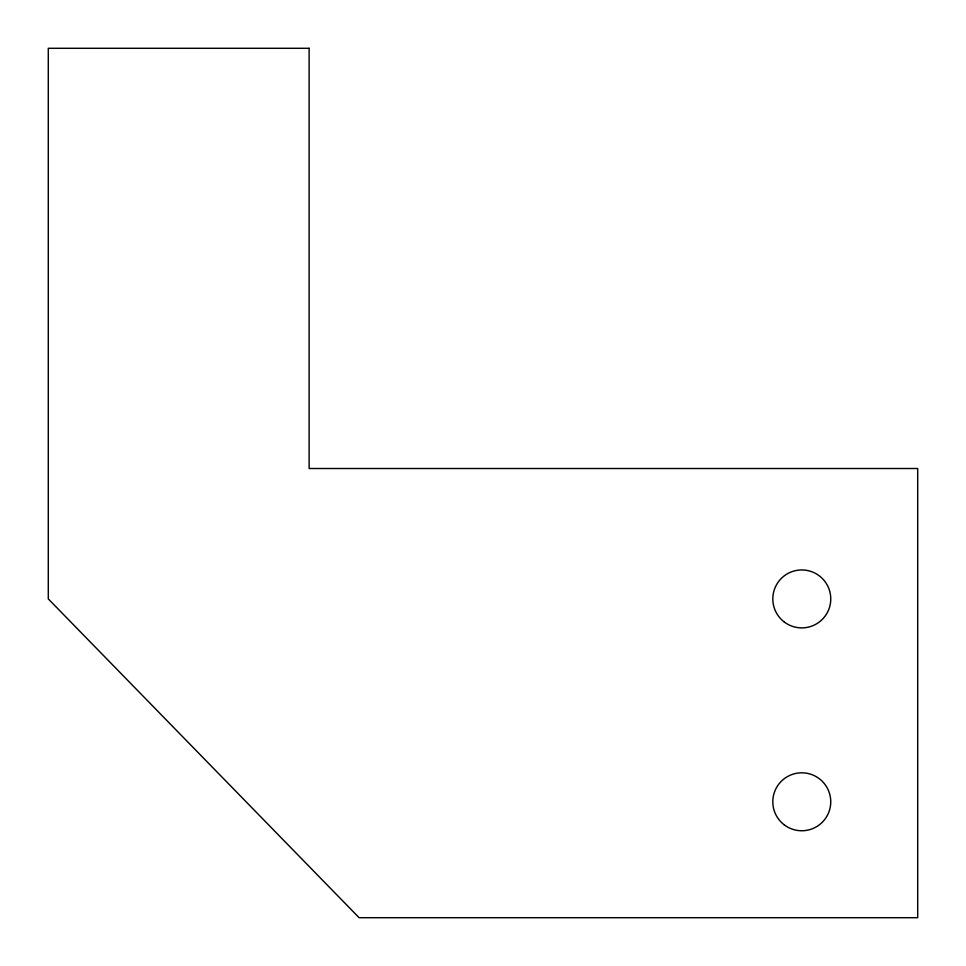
<?xml version="1.0" encoding="UTF-8"?>
<svg xmlns="http://www.w3.org/2000/svg" width="966" height="966" viewBox="0 0 966 966"><rect width="100%" height="100%" fill="white"/><g stroke="black" fill="none" stroke-linecap="round" stroke-linejoin="round"><path stroke-width="1.45" d="M309.12 48.3L48.3 48.3L48.3 598.92L359.111 917.7L917.7 917.7L917.7 468.51L309.12 468.51L309.12 48.3M784.163 621.923A28.98 28.98 0 0 0 830.518 602.675A28.98 28.98 0 0 0 790.671 572.162A28.98 28.98 0 0 0 784.163 621.923M783.981 824.65A28.98 28.98 0 0 0 830.482 805.753A28.98 28.98 0 0 0 790.876 774.937A28.98 28.98 0 0 0 783.981 824.65"/></g></svg>
